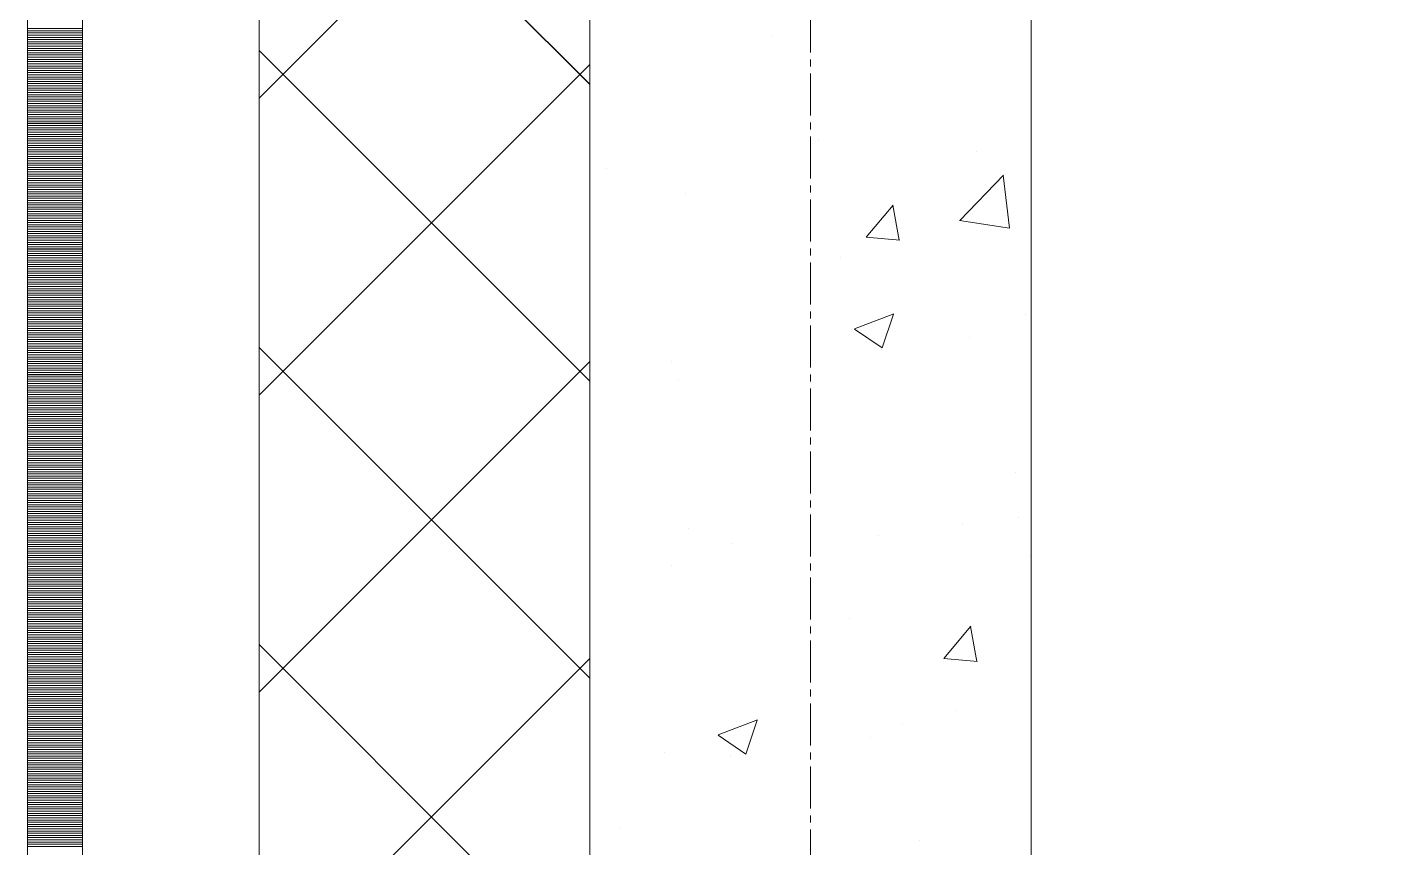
# Model space of a CAD drawing. Header units: millimetres. Extents: x 470010 to 1231400, y -134005 to 421770.
# Drawn here: x 806168 to 806790, y 138057 to 138429 of the extents above; entities that cross this region are included whole.
import ezdxf
from ezdxf.enums import TextEntityAlignment as Align

# ---------------------------------------------------------------- set-up
doc = ezdxf.new("R2010")
doc.units = ezdxf.units.MM
doc.linetypes.add('CENTER2', pattern=[28.575, 19.05, -3.175, 3.175, -3.175])
doc.linetypes.add('DASHED', pattern=[19.05, 12.7, -6.35])
doc.layers.get('Defpoints').update_dxf_attribs({"color": 140})
doc.layers.add('АР_Делит', color=120, linetype='Continuous', lineweight=0, plot=False)
for name, color, linetype, lineweight in [('АР_Стены ПЕНОблок', 52, 'Continuous', 20), ('АР_Тонкая', 254, 'Continuous', 5), ('АР_Утеплитель', 31, 'Continuous', 0), ('АР_Штриховка', 8, 'Continuous', 0)]:
    doc.layers.add(name, color=color, linetype=linetype, lineweight=lineweight)
doc.layers.add('РД_Оси_100', color=7, linetype='Continuous', lineweight=0, true_color=0x525252)
doc.styles.add('style1', font='ARIALN.TTF')

# ---------------------------------------------------------------- blocks, each defined once
blk = doc.blocks.new('СОШ_2200_АР_ОСИ_М100_28.05.24')
at = {"layer": 'АР_Делит', "color": 251, "linetype": 'DASHED', "true_color": 0x636466}
blk.add_lwpolyline([(114955, 135155), (114955, -355), (93595.036, -355), (93595.036, 13855), (94145, 13855), (94145, 68320), (66055, 68320), (66055, 13857.73), (83455, 13857.73), (83455, -355), (45245, -355), (45245, 13145), (44695, 13145), (44695, 26755), (45245, 26755), (45245, 68320), (20455, 68320), (20455, 26755), (27955, 26755), (27955, 13145), (-355, 13145), (-355, 100855)], dxfattribs=at)
at = {"layer": 'РД_Оси_100', "color": 251, "linetype": 'CENTER2', "true_color": 0x636466}
blk.add_line((0, -6155), (0, 139938.679), dxfattribs=at)
blk = doc.blocks.new('A$C9108343f')
at = {"layer": 'АР_Стены ПЕНОблок', "color": 18, "linetype": 'Continuous', "lineweight": 20, "true_color": 0x000000}
for p, q in [((140704.09, 313879.49), (140704.09, 237679.49)), ((140904.09, 237679.49), (140904.09, 313879.49))]:
    blk.add_line(p, q, dxfattribs=at)
at = {"layer": 'АР_Тонкая', "color": 18, "linetype": 'Continuous', "lineweight": 5, "true_color": 0x000000}
for p, q in [((140449.09, 313879.49), (140449.09, 237679.49)), ((140474.09, 313879.49), (140474.09, 237679.49)), ((140474.09, 237679.49), (140474.09, 313879.49)), ((140554.09, 237679.49), (140554.09, 313879.49))]:
    blk.add_line(p, q, dxfattribs=at)
at = {"layer": 'АР_Утеплитель', "color": 18, "linetype": 'Continuous', "lineweight": 0, "true_color": 0x000000}
for p, q in [((140554.09, 313879.49), (140554.09, 237679.49)), ((140704.09, 237679.49), (140704.09, 313879.49))]:
    blk.add_line(p, q, dxfattribs=at)
at = {"layer": 'АР_Штриховка', "color": 18, "linetype": 'Continuous', "lineweight": 0, "true_color": 0x000000}
for p, q in [((140704.09, 238769.93), (140554.09, 238919.93)), ((140554.09, 238763.65), (140704.09, 238913.65)), ((140449.09, 238795.24), (140474.09, 238795.24)), ((140449.09, 238794.24), (140474.09, 238794.24)), ((140449.09, 238793.24), (140474.09, 238793.24)), ((140449.09, 238792.24), (140474.09, 238792.24)), ((140786.22, 238792.24), (140786.22, 238792.24)), ((140449.09, 238791.24), (140474.09, 238791.24)), ((140449.09, 238790.24), (140474.09, 238790.24)), ((140449.09, 238789.24), (140474.09, 238789.24)), ((140449.09, 238788.24), (140474.09, 238788.24)), ((140449.09, 238787.24), (140474.09, 238787.24)), ((140449.09, 238786.24), (140474.09, 238786.24)), ((140449.09, 238785.24), (140474.09, 238785.24)), ((140449.09, 238784.24), (140474.09, 238784.24)), ((140449.09, 238783.24), (140474.09, 238783.24)), ((140449.09, 238782.24), (140474.09, 238782.24)), ((140449.09, 238781.24), (140474.09, 238781.24)), ((140449.09, 238780.24), (140474.09, 238780.24)), ((140704.09, 238635.23), (140554.09, 238785.23)), ((140449.09, 238779.24), (140474.09, 238779.24)), ((140449.09, 238778.24), (140474.09, 238778.24)), ((140449.09, 238777.24), (140474.09, 238777.24)), ((140449.09, 238776.24), (140474.09, 238776.24)), ((140449.09, 238775.24), (140474.09, 238775.24)), ((140449.09, 238774.24), (140474.09, 238774.24)), ((140554.09, 238628.94), (140704.09, 238778.94)), ((140449.09, 238773.24), (140474.09, 238773.24)), ((140449.09, 238772.24), (140474.09, 238772.24)), ((140449.09, 238771.24), (140474.09, 238771.24)), ((140449.09, 238770.24), (140474.09, 238770.24)), ((140449.09, 238769.24), (140474.09, 238769.24)), ((140449.09, 238768.24), (140474.09, 238768.24)), ((140449.09, 238767.24), (140474.09, 238767.24)), ((140449.09, 238766.24), (140474.09, 238766.24)), ((140449.09, 238765.24), (140474.09, 238765.24)), ((140449.09, 238764.24), (140474.09, 238764.24)), ((140449.09, 238763.24), (140474.09, 238763.24)), ((140449.09, 238762.24), (140474.09, 238762.24)), ((140449.09, 238761.24), (140474.09, 238761.24)), ((140449.09, 238760.24), (140474.09, 238760.24)), ((140449.09, 238759.24), (140474.09, 238759.24)), ((140449.09, 238758.24), (140474.09, 238758.24)), ((140449.09, 238757.24), (140474.09, 238757.24)), ((140449.09, 238756.24), (140474.09, 238756.24)), ((140449.09, 238755.24), (140474.09, 238755.24)), ((140449.09, 238754.24), (140474.09, 238754.24)), ((140449.09, 238753.24), (140474.09, 238753.24)), ((140449.09, 238752.24), (140474.09, 238752.24)), ((140449.09, 238751.24), (140474.09, 238751.24)), ((140449.09, 238750.24), (140474.09, 238750.24)), ((140449.09, 238749.24), (140474.09, 238749.24)), ((140449.09, 238748.24), (140474.09, 238748.24)), ((140449.09, 238747.24), (140474.09, 238747.24)), ((140449.09, 238746.24), (140474.09, 238746.24)), ((140449.09, 238745.24), (140474.09, 238745.24)), ((140449.09, 238744.24), (140474.09, 238744.24)), ((140449.09, 238743.24), (140474.09, 238743.24)), ((140807.95, 238744.52), (140807.95, 238744.52)), ((140449.09, 238742.24), (140474.09, 238742.24)), ((140449.09, 238741.24), (140474.09, 238741.24)), ((140449.09, 238740.24), (140474.09, 238740.24)), ((140449.09, 238739.24), (140474.09, 238739.24)), ((140449.09, 238738.24), (140474.09, 238738.24)), ((140449.09, 238737.24), (140474.09, 238737.24)), ((140449.09, 238736.24), (140474.09, 238736.24)), ((140879.3, 238739.63), (140879.3, 238739.63)), ((140449.09, 238735.24), (140474.09, 238735.24)), ((140449.09, 238734.24), (140474.09, 238734.24)), ((140449.09, 238733.24), (140474.09, 238733.24)), ((140449.09, 238732.24), (140474.09, 238732.24)), ((140449.09, 238731.24), (140474.09, 238731.24)), ((140449.09, 238730.24), (140474.09, 238730.24)), ((140711.75, 238731.86), (140711.75, 238731.86)), ((140449.09, 238729.24), (140474.09, 238729.24)), ((140449.09, 238728.24), (140474.09, 238728.24)), ((140449.09, 238727.24), (140474.09, 238727.24)), ((140449.09, 238726.24), (140474.09, 238726.24)), ((140449.09, 238725.24), (140474.09, 238725.24)), ((140449.09, 238724.24), (140474.09, 238724.24)), ((140871.77, 238708.13), (140891.55, 238728.75)), ((140894.31, 238704.62), (140891.51, 238728.74)), ((140449.09, 238723.24), (140474.09, 238723.24)), ((140449.09, 238722.24), (140474.09, 238722.24)), ((140449.09, 238721.24), (140474.09, 238721.24)), ((140449.09, 238720.24), (140474.09, 238720.24)), ((140449.09, 238719.24), (140474.09, 238719.24)), ((140449.09, 238718.24), (140474.09, 238718.24)), ((140747.38, 238720.59), (140747.38, 238720.59)), ((140449.09, 238717.24), (140474.09, 238717.24)), ((140449.09, 238716.24), (140474.09, 238716.24)), ((140449.09, 238715.24), (140474.09, 238715.24)), ((140449.09, 238714.24), (140474.09, 238714.24)), ((140449.09, 238713.24), (140474.09, 238713.24)), ((140449.09, 238712.24), (140474.09, 238712.24)), ((140449.09, 238711.24), (140474.09, 238711.24)), ((140829.38, 238700.57), (140841.62, 238715.17)), ((140844.31, 238699.19), (140841.37, 238715.11)), ((140449.09, 238710.24), (140474.09, 238710.24)), ((140449.09, 238709.24), (140474.09, 238709.24)), ((140449.09, 238708.24), (140474.09, 238708.24)), ((140449.09, 238707.24), (140474.09, 238707.24)), ((140449.09, 238706.24), (140474.09, 238706.24)), ((140449.09, 238705.24), (140474.09, 238705.24)), ((140871.73, 238708.2), (140894.32, 238704.7)), ((140449.09, 238704.24), (140474.09, 238704.24)), ((140449.09, 238703.24), (140474.09, 238703.24)), ((140449.09, 238702.24), (140474.09, 238702.24)), ((140449.09, 238701.24), (140474.09, 238701.24)), ((140449.09, 238700.24), (140474.09, 238700.24)), ((140449.09, 238699.24), (140474.09, 238699.24)), ((140829.38, 238700.56), (140844.56, 238699.23)), ((140449.09, 238698.24), (140474.09, 238698.24)), ((140449.09, 238697.24), (140474.09, 238697.24)), ((140449.09, 238696.24), (140474.09, 238696.24)), ((140449.09, 238695.24), (140474.09, 238695.24)), ((140449.09, 238694.24), (140474.09, 238694.24)), ((140449.09, 238693.24), (140474.09, 238693.24)), ((140449.09, 238692.24), (140474.09, 238692.24)), ((140449.09, 238691.24), (140474.09, 238691.24)), ((140449.09, 238690.24), (140474.09, 238690.24)), ((140449.09, 238689.24), (140474.09, 238689.24)), ((140449.09, 238688.24), (140474.09, 238688.24)), ((140449.09, 238687.24), (140474.09, 238687.24)), ((140817.72, 238691.52), (140817.72, 238691.52)), ((140449.09, 238686.24), (140474.09, 238686.24)), ((140449.09, 238685.24), (140474.09, 238685.24)), ((140449.09, 238684.24), (140474.09, 238684.24)), ((140449.09, 238683.24), (140474.09, 238683.24)), ((140449.09, 238682.24), (140474.09, 238682.24)), ((140449.09, 238681.24), (140474.09, 238681.24)), ((140449.09, 238680.24), (140474.09, 238680.24)), ((140449.09, 238679.24), (140474.09, 238679.24)), ((140449.09, 238678.24), (140474.09, 238678.24)), ((140449.09, 238677.24), (140474.09, 238677.24)), ((140449.09, 238676.24), (140474.09, 238676.24)), ((140449.09, 238675.24), (140474.09, 238675.24)), ((140449.09, 238674.24), (140474.09, 238674.24)), ((140449.09, 238673.24), (140474.09, 238673.24)), ((140449.09, 238672.24), (140474.09, 238672.24)), ((140449.09, 238671.24), (140474.09, 238671.24)), ((140449.09, 238670.24), (140474.09, 238670.24)), ((140449.09, 238669.24), (140474.09, 238669.24)), ((140449.09, 238668.24), (140474.09, 238668.24)), ((140449.09, 238667.24), (140474.09, 238667.24)), ((140449.09, 238666.24), (140474.09, 238666.24)), ((140449.09, 238665.24), (140474.09, 238665.24)), ((140449.09, 238664.24), (140474.09, 238664.24)), ((140449.09, 238663.24), (140474.09, 238663.24)), ((140449.09, 238662.24), (140474.09, 238662.24)), ((140824.09, 238659.06), (140841.88, 238665.89)), ((140836.65, 238650.36), (140841.8, 238665.71)), ((140901.54, 238665.46), (140901.54, 238665.46)), ((140449.09, 238661.24), (140474.09, 238661.24)), ((140449.09, 238660.24), (140474.09, 238660.24)), ((140449.09, 238659.24), (140474.09, 238659.24)), ((140449.09, 238658.24), (140474.09, 238658.24)), ((140449.09, 238657.24), (140474.09, 238657.24)), ((140449.09, 238656.24), (140474.09, 238656.24)), ((140449.09, 238655.24), (140474.09, 238655.24)), ((140824.01, 238658.88), (140836.65, 238650.36)), ((140449.09, 238654.24), (140474.09, 238654.24)), ((140449.09, 238653.24), (140474.09, 238653.24)), ((140449.09, 238652.24), (140474.09, 238652.24)), ((140449.09, 238651.24), (140474.09, 238651.24)), ((140449.09, 238650.24), (140474.09, 238650.24)), ((140449.09, 238649.24), (140474.09, 238649.24)), ((140704.09, 238500.53), (140554.09, 238650.53)), ((140836.24, 238649.63), (140836.24, 238649.63)), ((140876.21, 238655.08), (140876.21, 238655.08)), ((140449.09, 238648.24), (140474.09, 238648.24)), ((140449.09, 238647.24), (140474.09, 238647.24)), ((140449.09, 238646.24), (140474.09, 238646.24)), ((140449.09, 238645.24), (140474.09, 238645.24)), ((140449.09, 238644.24), (140474.09, 238644.24)), ((140449.09, 238643.24), (140474.09, 238643.24)), ((140554.09, 238494.24), (140704.09, 238644.24)), ((140741.13, 238644.34), (140741.13, 238644.34)), ((140449.09, 238642.24), (140474.09, 238642.24)), ((140449.09, 238641.24), (140474.09, 238641.24)), ((140449.09, 238640.24), (140474.09, 238640.24)), ((140449.09, 238639.24), (140474.09, 238639.24)), ((140449.09, 238638.24), (140474.09, 238638.24)), ((140449.09, 238637.24), (140474.09, 238637.24)), ((140449.09, 238636.24), (140474.09, 238636.24)), ((140449.09, 238635.24), (140474.09, 238635.24)), ((140449.09, 238634.24), (140474.09, 238634.24)), ((140449.09, 238633.24), (140474.09, 238633.24)), ((140449.09, 238632.24), (140474.09, 238632.24)), ((140449.09, 238631.24), (140474.09, 238631.24)), ((140744.29, 238636.03), (140744.29, 238636.03)), ((140449.09, 238630.24), (140474.09, 238630.24)), ((140449.09, 238629.24), (140474.09, 238629.24)), ((140449.09, 238628.24), (140474.09, 238628.24)), ((140449.09, 238627.24), (140474.09, 238627.24)), ((140449.09, 238626.24), (140474.09, 238626.24)), ((140449.09, 238625.24), (140474.09, 238625.24)), ((140449.09, 238624.24), (140474.09, 238624.24)), ((140449.09, 238623.24), (140474.09, 238623.24)), ((140449.09, 238622.24), (140474.09, 238622.24)), ((140449.09, 238621.24), (140474.09, 238621.24)), ((140449.09, 238620.24), (140474.09, 238620.24)), ((140449.09, 238619.24), (140474.09, 238619.24)), ((140449.09, 238618.24), (140474.09, 238618.24)), ((140449.09, 238617.24), (140474.09, 238617.24)), ((140449.09, 238616.24), (140474.09, 238616.24)), ((140449.09, 238615.24), (140474.09, 238615.24)), ((140449.09, 238614.24), (140474.09, 238614.24)), ((140449.09, 238613.24), (140474.09, 238613.24)), ((140449.09, 238612.24), (140474.09, 238612.24)), ((140449.09, 238611.24), (140474.09, 238611.24)), ((140449.09, 238610.24), (140474.09, 238610.24)), ((140449.09, 238609.24), (140474.09, 238609.24)), ((140449.09, 238608.24), (140474.09, 238608.24)), ((140449.09, 238607.24), (140474.09, 238607.24)), ((140449.09, 238606.24), (140474.09, 238606.24)), ((140449.09, 238605.24), (140474.09, 238605.24)), ((140449.09, 238604.24), (140474.09, 238604.24)), ((140449.09, 238603.24), (140474.09, 238603.24)), ((140449.09, 238602.24), (140474.09, 238602.24)), ((140449.09, 238601.24), (140474.09, 238601.24)), ((140449.09, 238600.24), (140474.09, 238600.24)), ((140449.09, 238599.24), (140474.09, 238599.24)), ((140449.09, 238598.24), (140474.09, 238598.24)), ((140449.09, 238597.24), (140474.09, 238597.24)), ((140449.09, 238596.24), (140474.09, 238596.24)), ((140449.09, 238595.24), (140474.09, 238595.24)), ((140449.09, 238594.24), (140474.09, 238594.24)), ((140449.09, 238593.24), (140474.09, 238593.24)), ((140897.1, 238593.86), (140897.1, 238593.86)), ((140449.09, 238592.24), (140474.09, 238592.24)), ((140449.09, 238591.24), (140474.09, 238591.24)), ((140449.09, 238590.24), (140474.09, 238590.24)), ((140449.09, 238589.24), (140474.09, 238589.24)), ((140449.09, 238588.24), (140474.09, 238588.24)), ((140449.09, 238587.24), (140474.09, 238587.24)), ((140449.09, 238586.24), (140474.09, 238586.24)), ((140449.09, 238585.24), (140474.09, 238585.24)), ((140449.09, 238584.24), (140474.09, 238584.24)), ((140449.09, 238583.24), (140474.09, 238583.24)), ((140449.09, 238582.24), (140474.09, 238582.24)), ((140449.09, 238581.24), (140474.09, 238581.24)), ((140449.09, 238580.24), (140474.09, 238580.24)), ((140449.09, 238579.24), (140474.09, 238579.24)), ((140449.09, 238578.24), (140474.09, 238578.24)), ((140449.09, 238577.24), (140474.09, 238577.24)), ((140449.09, 238576.24), (140474.09, 238576.24)), ((140449.09, 238575.24), (140474.09, 238575.24)), ((140449.09, 238574.24), (140474.09, 238574.24)), ((140449.09, 238573.24), (140474.09, 238573.24)), ((140449.09, 238572.24), (140474.09, 238572.24)), ((140449.09, 238571.24), (140474.09, 238571.24)), ((140449.09, 238570.24), (140474.09, 238570.24)), ((140449.09, 238569.24), (140474.09, 238569.24)), ((140449.09, 238568.24), (140474.09, 238568.24)), ((140748.97, 238568.43), (140748.97, 238568.43)), ((140873.12, 238570.52), (140873.12, 238570.52)), ((140898.31, 238573.65), (140898.31, 238573.65)), ((140449.09, 238567.24), (140474.09, 238567.24)), ((140449.09, 238566.24), (140474.09, 238566.24)), ((140449.09, 238565.24), (140474.09, 238565.24)), ((140449.09, 238564.24), (140474.09, 238564.24)), ((140449.09, 238563.24), (140474.09, 238563.24)), ((140449.09, 238562.24), (140474.09, 238562.24)), ((140834.72, 238565.28), (140834.72, 238565.28)), ((140449.09, 238561.24), (140474.09, 238561.24)), ((140449.09, 238560.24), (140474.09, 238560.24)), ((140449.09, 238559.24), (140474.09, 238559.24)), ((140449.09, 238558.24), (140474.09, 238558.24)), ((140449.09, 238557.24), (140474.09, 238557.24)), ((140449.09, 238556.24), (140474.09, 238556.24)), ((140768.26, 238561.72), (140768.26, 238561.72)), ((140903.85, 238555.99), (140903.85, 238555.99)), ((140449.09, 238555.24), (140474.09, 238555.24)), ((140449.09, 238554.24), (140474.09, 238554.24)), ((140449.09, 238553.24), (140474.09, 238553.24)), ((140449.09, 238552.24), (140474.09, 238552.24)), ((140449.09, 238551.24), (140474.09, 238551.24)), ((140449.09, 238550.24), (140474.09, 238550.24)), ((140741.2, 238551.48), (140741.2, 238551.48)), ((140449.09, 238549.24), (140474.09, 238549.24)), ((140449.09, 238548.24), (140474.09, 238548.24)), ((140449.09, 238547.24), (140474.09, 238547.24)), ((140449.09, 238546.24), (140474.09, 238546.24)), ((140449.09, 238545.24), (140474.09, 238545.24)), ((140449.09, 238544.24), (140474.09, 238544.24)), ((140449.09, 238543.24), (140474.09, 238543.24)), ((140449.09, 238542.24), (140474.09, 238542.24)), ((140449.09, 238541.24), (140474.09, 238541.24)), ((140449.09, 238540.24), (140474.09, 238540.24)), ((140449.09, 238539.24), (140474.09, 238539.24)), ((140449.09, 238538.24), (140474.09, 238538.24)), ((140449.09, 238537.24), (140474.09, 238537.24)), ((140449.09, 238536.24), (140474.09, 238536.24)), ((140449.09, 238535.24), (140474.09, 238535.24)), ((140449.09, 238534.24), (140474.09, 238534.24)), ((140449.09, 238533.24), (140474.09, 238533.24)), ((140449.09, 238532.24), (140474.09, 238532.24)), ((140449.09, 238531.24), (140474.09, 238531.24)), ((140449.09, 238530.24), (140474.09, 238530.24)), ((140449.09, 238529.24), (140474.09, 238529.24)), ((140449.09, 238528.24), (140474.09, 238528.24)), ((140449.09, 238527.24), (140474.09, 238527.24)), ((140449.09, 238526.24), (140474.09, 238526.24)), ((140449.09, 238525.24), (140474.09, 238525.24)), ((140821.82, 238527.6), (140821.82, 238527.6)), ((140449.09, 238524.24), (140474.09, 238524.24)), ((140449.09, 238523.24), (140474.09, 238523.24)), ((140449.09, 238522.24), (140474.09, 238522.24)), ((140449.09, 238521.24), (140474.09, 238521.24)), ((140449.09, 238520.24), (140474.09, 238520.24)), ((140449.09, 238519.24), (140474.09, 238519.24)), ((140864.62, 238509.52), (140876.87, 238524.11)), ((140879.55, 238508.13), (140876.62, 238524.05)), ((140449.09, 238518.24), (140474.09, 238518.24)), ((140449.09, 238517.24), (140474.09, 238517.24)), ((140449.09, 238516.24), (140474.09, 238516.24)), ((140449.09, 238515.24), (140474.09, 238515.24)), ((140449.09, 238514.24), (140474.09, 238514.24)), ((140449.09, 238513.24), (140474.09, 238513.24)), ((140449.09, 238512.24), (140474.09, 238512.24)), ((140704.09, 238365.82), (140554.09, 238515.82)), ((140449.09, 238511.24), (140474.09, 238511.24)), ((140449.09, 238510.24), (140474.09, 238510.24)), ((140449.09, 238509.24), (140474.09, 238509.24)), ((140449.09, 238508.24), (140474.09, 238508.24)), ((140449.09, 238507.24), (140474.09, 238507.24)), ((140449.09, 238506.24), (140474.09, 238506.24)), ((140554.09, 238359.54), (140704.09, 238509.54)), ((140864.62, 238509.51), (140879.8, 238508.18)), ((140449.09, 238505.24), (140474.09, 238505.24)), ((140449.09, 238504.24), (140474.09, 238504.24)), ((140449.09, 238503.24), (140474.09, 238503.24)), ((140449.09, 238502.24), (140474.09, 238502.24)), ((140449.09, 238501.24), (140474.09, 238501.24)), ((140449.09, 238500.24), (140474.09, 238500.24)), ((140449.09, 238499.24), (140474.09, 238499.24)), ((140449.09, 238498.24), (140474.09, 238498.24)), ((140449.09, 238497.24), (140474.09, 238497.24)), ((140449.09, 238496.24), (140474.09, 238496.24)), ((140449.09, 238495.24), (140474.09, 238495.24)), ((140449.09, 238494.24), (140474.09, 238494.24)), ((140449.09, 238493.24), (140474.09, 238493.24)), ((140449.09, 238492.24), (140474.09, 238492.24)), ((140449.09, 238491.24), (140474.09, 238491.24)), ((140449.09, 238490.24), (140474.09, 238490.24)), ((140449.09, 238489.24), (140474.09, 238489.24)), ((140449.09, 238488.24), (140474.09, 238488.24)), ((140449.09, 238487.24), (140474.09, 238487.24)), ((140449.09, 238486.24), (140474.09, 238486.24)), ((140449.09, 238485.24), (140474.09, 238485.24)), ((140449.09, 238484.24), (140474.09, 238484.24)), ((140449.09, 238483.24), (140474.09, 238483.24)), ((140449.09, 238482.24), (140474.09, 238482.24)), ((140449.09, 238481.24), (140474.09, 238481.24)), ((140762.29, 238474.87), (140780.08, 238481.7)), ((140774.85, 238466.17), (140780, 238481.52)), ((140870.04, 238485.97), (140870.04, 238485.97)), ((140449.09, 238480.24), (140474.09, 238480.24)), ((140449.09, 238479.24), (140474.09, 238479.24)), ((140449.09, 238478.24), (140474.09, 238478.24)), ((140449.09, 238477.24), (140474.09, 238477.24)), ((140449.09, 238476.24), (140474.09, 238476.24)), ((140449.09, 238475.24), (140474.09, 238475.24)), ((140845.98, 238479.55), (140845.98, 238479.55)), ((140449.09, 238474.24), (140474.09, 238474.24)), ((140449.09, 238473.24), (140474.09, 238473.24)), ((140449.09, 238472.24), (140474.09, 238472.24)), ((140449.09, 238471.24), (140474.09, 238471.24)), ((140449.09, 238470.24), (140474.09, 238470.24)), ((140449.09, 238469.24), (140474.09, 238469.24)), ((140762.21, 238474.7), (140774.85, 238466.17)), ((140831.49, 238473.47), (140831.49, 238473.47)), ((140449.09, 238468.24), (140474.09, 238468.24)), ((140449.09, 238467.24), (140474.09, 238467.24)), ((140449.09, 238466.24), (140474.09, 238466.24)), ((140449.09, 238465.24), (140474.09, 238465.24)), ((140449.09, 238464.24), (140474.09, 238464.24)), ((140449.09, 238463.24), (140474.09, 238463.24)), ((140738.11, 238466.92), (140738.11, 238466.92)), ((140767.9, 238465.1), (140767.9, 238465.1)), ((140449.09, 238462.24), (140474.09, 238462.24)), ((140449.09, 238461.24), (140474.09, 238461.24)), ((140449.09, 238460.24), (140474.09, 238460.24)), ((140449.09, 238459.24), (140474.09, 238459.24)), ((140449.09, 238458.24), (140474.09, 238458.24)), ((140449.09, 238457.24), (140474.09, 238457.24)), ((140449.09, 238456.24), (140474.09, 238456.24)), ((140449.09, 238455.24), (140474.09, 238455.24)), ((140449.09, 238454.24), (140474.09, 238454.24)), ((140449.09, 238453.24), (140474.09, 238453.24)), ((140449.09, 238452.24), (140474.09, 238452.24)), ((140449.09, 238451.24), (140474.09, 238451.24)), ((140449.09, 238450.24), (140474.09, 238450.24)), ((140449.09, 238449.24), (140474.09, 238449.24)), ((140449.09, 238448.24), (140474.09, 238448.24)), ((140449.09, 238447.24), (140474.09, 238447.24)), ((140449.09, 238446.24), (140474.09, 238446.24)), ((140449.09, 238445.24), (140474.09, 238445.24)), ((140449.09, 238444.24), (140474.09, 238444.24)), ((140449.09, 238443.24), (140474.09, 238443.24)), ((140449.09, 238442.24), (140474.09, 238442.24)), ((140449.09, 238441.24), (140474.09, 238441.24)), ((140449.09, 238440.24), (140474.09, 238440.24)), ((140449.09, 238439.24), (140474.09, 238439.24)), ((140449.09, 238438.24), (140474.09, 238438.24)), ((140449.09, 238437.24), (140474.09, 238437.24)), ((140449.09, 238436.24), (140474.09, 238436.24)), ((140449.09, 238435.24), (140474.09, 238435.24)), ((140449.09, 238434.24), (140474.09, 238434.24)), ((140449.09, 238433.24), (140474.09, 238433.24)), ((140449.09, 238432.24), (140474.09, 238432.24)), ((140717.73, 238432.61), (140717.73, 238432.61)), ((140449.09, 238431.24), (140474.09, 238431.24)), ((140449.09, 238430.24), (140474.09, 238430.24)), ((140449.09, 238429.24), (140474.09, 238429.24)), ((140449.09, 238428.24), (140474.09, 238428.24)), ((140449.09, 238427.24), (140474.09, 238427.24)), ((140449.09, 238426.24), (140474.09, 238426.24)), ((140449.09, 238425.24), (140474.09, 238425.24)), ((140853.32, 238426.88), (140853.32, 238426.88)), ((140449.09, 238424.24), (140474.09, 238424.24))]:
    blk.add_line(p, q, dxfattribs=at)
at = {"layer": 'РД_Оси_100'}
blk.add_blockref('СОШ_2200_АР_ОСИ_М100_28.05.24', (140804.09, 223079.49), dxfattribs=at)
at = {"layer": 'Defpoints', "color": 18, "true_color": 0x000000, "style": 'style1'}
for p in [(143949.34, 316089.12), (143974.98, 281639.5), (143890.4, 273244.71), (143839.99, 264276.81), (143967.75, 254892.38), (12251.96, 104178.14), (12382.58, 96023.14)]:
    blk.add_attdef('АР-ПОМЕЩЕНИЕ:НАИМЕНОВАНИЕ', text='', height=100, dxfattribs=at).set_placement(p, align=Align.MIDDLE)
at = {"layer": 'Defpoints', "color": 18, "true_color": 0x000000, "style": 'style1', "flags": 8}
for p in [(143951.3, 279099.09), (143848.34, 269251.11), (143875.33, 260094.25), (144049.74, 250824.7), (163419.28, 238153.36), (155897.46, 237965.97), (183037.2, 237965.97), (143342.94, 237876.19)]:
    blk.add_attdef('АР-ПОМЕЩЕНИЕ:НАИМЕНОВАНИЕ', text='', height=100, dxfattribs=at).set_placement(p, align=Align.MIDDLE)

msp = doc.modelspace()

# ---------------------------------------------------------------- linework, layer by layer
at = {"layer": 'АР_Стены ПЕНОблок', "color": 18, "linetype": 'Continuous', "lineweight": 20, "true_color": 0x000000}
for p, q in [((806422.706, 213513.251), (806422.706, 137313.251)), ((806622.706, 137313.251), (806622.706, 213513.251))]:
    msp.add_line(p, q, dxfattribs=at)
at = {"layer": 'АР_Тонкая', "color": 18, "linetype": 'Continuous', "lineweight": 5, "true_color": 0x000000}
for p, q in [((806167.706, 213513.251), (806167.706, 137313.251)), ((806192.706, 213513.251), (806192.706, 137313.251)), ((806192.706, 137313.251), (806192.706, 213513.251)), ((806272.706, 137313.251), (806272.706, 213513.251))]:
    msp.add_line(p, q, dxfattribs=at)
at = {"layer": 'АР_Утеплитель', "color": 18, "linetype": 'Continuous', "lineweight": 0, "true_color": 0x000000}
for p, q in [((806272.706, 213513.251), (806272.706, 137313.251)), ((806422.706, 137313.251), (806422.706, 213513.251))]:
    msp.add_line(p, q, dxfattribs=at)
at = {"layer": 'АР_Штриховка', "color": 18, "linetype": 'Continuous', "lineweight": 0, "true_color": 0x000000}
for p, q in [((806422.706, 138403.693), (806272.706, 138553.693)), ((806272.706, 138397.406), (806422.706, 138547.406)), ((806167.706, 138429), (806192.706, 138429)), ((806167.706, 138428), (806192.706, 138428)), ((806167.706, 138427), (806192.706, 138427)), ((806167.706, 138426), (806192.706, 138426)), ((806167.706, 138425), (806192.706, 138425)), ((806167.706, 138424), (806192.706, 138424)), ((806167.706, 138423), (806192.706, 138423)), ((806167.706, 138422), (806192.706, 138422)), ((806167.706, 138421), (806192.706, 138421)), ((806167.706, 138420), (806192.706, 138420)), ((806167.706, 138419), (806192.706, 138419)), ((806167.706, 138418), (806192.706, 138418)), ((806167.706, 138417), (806192.706, 138417)), ((806167.706, 138416), (806192.706, 138416)), ((806167.706, 138415), (806192.706, 138415)), ((806167.706, 138414), (806192.706, 138414)), ((806422.706, 138268.989), (806272.706, 138418.989)), ((806167.706, 138413), (806192.706, 138413)), ((806167.706, 138412), (806192.706, 138412)), ((806167.706, 138411), (806192.706, 138411)), ((806167.706, 138410), (806192.706, 138410)), ((806167.706, 138409), (806192.706, 138409)), ((806167.706, 138408), (806192.706, 138408)), ((806167.706, 138407), (806192.706, 138407)), ((806272.706, 138262.702), (806422.706, 138412.702)), ((806167.706, 138406), (806192.706, 138406)), ((806167.706, 138405), (806192.706, 138405)), ((806167.706, 138404), (806192.706, 138404)), ((806167.706, 138403), (806192.706, 138403)), ((806167.706, 138402), (806192.706, 138402)), ((806167.706, 138401), (806192.706, 138401)), ((806167.706, 138400), (806192.706, 138400)), ((806167.706, 138399), (806192.706, 138399)), ((806167.706, 138398), (806192.706, 138398)), ((806167.706, 138397), (806192.706, 138397)), ((806167.706, 138396), (806192.706, 138396)), ((806167.706, 138395), (806192.706, 138395)), ((806167.706, 138394), (806192.706, 138394)), ((806167.706, 138393), (806192.706, 138393)), ((806167.706, 138392), (806192.706, 138392)), ((806167.706, 138391), (806192.706, 138391)), ((806167.706, 138390), (806192.706, 138390)), ((806167.706, 138389), (806192.706, 138389)), ((806167.706, 138388), (806192.706, 138388)), ((806167.706, 138387), (806192.706, 138387)), ((806167.706, 138386), (806192.706, 138386)), ((806167.706, 138385), (806192.706, 138385)), ((806167.706, 138384), (806192.706, 138384)), ((806167.706, 138383), (806192.706, 138383)), ((806167.706, 138382), (806192.706, 138382)), ((806167.706, 138381), (806192.706, 138381)), ((806167.706, 138380), (806192.706, 138380)), ((806167.706, 138379), (806192.706, 138379)), ((806167.706, 138378), (806192.706, 138378)), ((806167.706, 138377), (806192.706, 138377)), ((806167.706, 138376), (806192.706, 138376)), ((806167.706, 138375), (806192.706, 138375)), ((806167.706, 138374), (806192.706, 138374)), ((806167.706, 138373), (806192.706, 138373)), ((806167.706, 138372), (806192.706, 138372)), ((806167.706, 138371), (806192.706, 138371)), ((806167.706, 138370), (806192.706, 138370)), ((806167.706, 138369), (806192.706, 138369)), ((806167.706, 138368), (806192.706, 138368)), ((806167.706, 138367), (806192.706, 138367)), ((806167.706, 138366), (806192.706, 138366)), ((806167.706, 138365), (806192.706, 138365)), ((806167.706, 138364), (806192.706, 138364)), ((806167.706, 138363), (806192.706, 138363)), ((806167.706, 138362), (806192.706, 138362)), ((806167.706, 138361), (806192.706, 138361)), ((806167.706, 138360), (806192.706, 138360)), ((806167.706, 138359), (806192.706, 138359)), ((806167.706, 138358), (806192.706, 138358)), ((806590.381, 138341.887), (806610.164, 138362.506)), ((806612.925, 138338.378), (806610.118, 138362.501)), ((806167.706, 138357), (806192.706, 138357)), ((806167.706, 138356), (806192.706, 138356)), ((806167.706, 138355), (806192.706, 138355)), ((806167.706, 138354), (806192.706, 138354)), ((806167.706, 138353), (806192.706, 138353)), ((806167.706, 138352), (806192.706, 138352)), ((806167.706, 138351), (806192.706, 138351)), ((806167.706, 138350), (806192.706, 138350)), ((806167.706, 138349), (806192.706, 138349)), ((806167.706, 138348), (806192.706, 138348)), ((806167.706, 138347), (806192.706, 138347)), ((806167.706, 138346), (806192.706, 138346)), ((806167.706, 138345), (806192.706, 138345)), ((806547.992, 138334.331), (806560.237, 138348.924)), ((806562.922, 138332.946), (806559.985, 138348.868)), ((806167.706, 138344), (806192.706, 138344)), ((806167.706, 138343), (806192.706, 138343)), ((806167.706, 138342), (806192.706, 138342)), ((806167.706, 138341), (806192.706, 138341)), ((806167.706, 138340), (806192.706, 138340)), ((806167.706, 138339), (806192.706, 138339)), ((806590.347, 138341.959), (806612.937, 138338.456)), ((806167.706, 138338), (806192.706, 138338)), ((806167.706, 138337), (806192.706, 138337)), ((806167.706, 138336), (806192.706, 138336)), ((806167.706, 138335), (806192.706, 138335)), ((806167.706, 138334), (806192.706, 138334)), ((806167.706, 138333), (806192.706, 138333)), ((806547.991, 138334.321), (806563.173, 138332.993)), ((806167.706, 138332), (806192.706, 138332)), ((806167.706, 138331), (806192.706, 138331)), ((806167.706, 138330), (806192.706, 138330)), ((806167.706, 138329), (806192.706, 138329)), ((806167.706, 138328), (806192.706, 138328)), ((806167.706, 138327), (806192.706, 138327)), ((806167.706, 138326), (806192.706, 138326)), ((806167.706, 138325), (806192.706, 138325)), ((806167.706, 138324), (806192.706, 138324)), ((806167.706, 138323), (806192.706, 138323)), ((806167.706, 138322), (806192.706, 138322)), ((806167.706, 138321), (806192.706, 138321)), ((806167.706, 138320), (806192.706, 138320)), ((806167.706, 138319), (806192.706, 138319)), ((806167.706, 138318), (806192.706, 138318)), ((806167.706, 138317), (806192.706, 138317)), ((806167.706, 138316), (806192.706, 138316)), ((806167.706, 138315), (806192.706, 138315)), ((806167.706, 138314), (806192.706, 138314)), ((806167.706, 138313), (806192.706, 138313)), ((806167.706, 138312), (806192.706, 138312)), ((806167.706, 138311), (806192.706, 138311)), ((806167.706, 138310), (806192.706, 138310)), ((806167.706, 138309), (806192.706, 138309)), ((806167.706, 138308), (806192.706, 138308)), ((806167.706, 138307), (806192.706, 138307)), ((806167.706, 138306), (806192.706, 138306)), ((806167.706, 138305), (806192.706, 138305)), ((806167.706, 138304), (806192.706, 138304)), ((806167.706, 138303), (806192.706, 138303)), ((806167.706, 138302), (806192.706, 138302)), ((806167.706, 138301), (806192.706, 138301)), ((806167.706, 138300), (806192.706, 138300)), ((806167.706, 138299), (806192.706, 138299)), ((806167.706, 138298), (806192.706, 138298)), ((806167.706, 138297), (806192.706, 138297)), ((806167.706, 138296), (806192.706, 138296)), ((806167.706, 138295), (806192.706, 138295)), ((806542.706, 138292.819), (806560.491, 138299.646)), ((806555.266, 138284.118), (806560.416, 138299.467)), ((806167.706, 138294), (806192.706, 138294)), ((806167.706, 138293), (806192.706, 138293)), ((806167.706, 138292), (806192.706, 138292)), ((806167.706, 138291), (806192.706, 138291)), ((806167.706, 138290), (806192.706, 138290)), ((806167.706, 138289), (806192.706, 138289)), ((806542.626, 138292.641), (806555.26, 138284.119)), ((806167.706, 138288), (806192.706, 138288)), ((806167.706, 138287), (806192.706, 138287)), ((806167.706, 138286), (806192.706, 138286)), ((806167.706, 138285), (806192.706, 138285)), ((806167.706, 138284), (806192.706, 138284)), ((806167.706, 138283), (806192.706, 138283)), ((806422.706, 138134.285), (806272.706, 138284.285)), ((806167.706, 138282), (806192.706, 138282)), ((806167.706, 138281), (806192.706, 138281)), ((806167.706, 138280), (806192.706, 138280)), ((806167.706, 138279), (806192.706, 138279)), ((806167.706, 138278), (806192.706, 138278)), ((806167.706, 138277), (806192.706, 138277)), ((806272.706, 138127.998), (806422.706, 138277.998)), ((806167.706, 138276), (806192.706, 138276)), ((806167.706, 138275), (806192.706, 138275)), ((806167.706, 138274), (806192.706, 138274)), ((806167.706, 138273), (806192.706, 138273)), ((806167.706, 138272), (806192.706, 138272)), ((806167.706, 138271), (806192.706, 138271)), ((806167.706, 138270), (806192.706, 138270)), ((806167.706, 138269), (806192.706, 138269)), ((806167.706, 138268), (806192.706, 138268)), ((806167.706, 138267), (806192.706, 138267)), ((806167.706, 138266), (806192.706, 138266)), ((806167.706, 138265), (806192.706, 138265)), ((806167.706, 138264), (806192.706, 138264)), ((806167.706, 138263), (806192.706, 138263)), ((806167.706, 138262), (806192.706, 138262)), ((806167.706, 138261), (806192.706, 138261)), ((806167.706, 138260), (806192.706, 138260)), ((806167.706, 138259), (806192.706, 138259)), ((806167.706, 138258), (806192.706, 138258)), ((806167.706, 138257), (806192.706, 138257)), ((806167.706, 138256), (806192.706, 138256)), ((806167.706, 138255), (806192.706, 138255)), ((806167.706, 138254), (806192.706, 138254)), ((806167.706, 138253), (806192.706, 138253)), ((806167.706, 138252), (806192.706, 138252)), ((806167.706, 138251), (806192.706, 138251)), ((806167.706, 138250), (806192.706, 138250)), ((806167.706, 138249), (806192.706, 138249)), ((806167.706, 138248), (806192.706, 138248)), ((806167.706, 138247), (806192.706, 138247)), ((806167.706, 138246), (806192.706, 138246)), ((806167.706, 138245), (806192.706, 138245)), ((806167.706, 138244), (806192.706, 138244)), ((806167.706, 138243), (806192.706, 138243)), ((806167.706, 138242), (806192.706, 138242)), ((806167.706, 138241), (806192.706, 138241)), ((806167.706, 138240), (806192.706, 138240)), ((806167.706, 138239), (806192.706, 138239)), ((806167.706, 138238), (806192.706, 138238)), ((806167.706, 138237), (806192.706, 138237)), ((806167.706, 138236), (806192.706, 138236)), ((806167.706, 138235), (806192.706, 138235)), ((806167.706, 138234), (806192.706, 138234)), ((806167.706, 138233), (806192.706, 138233)), ((806167.706, 138232), (806192.706, 138232)), ((806167.706, 138231), (806192.706, 138231)), ((806167.706, 138230), (806192.706, 138230)), ((806167.706, 138229), (806192.706, 138229)), ((806167.706, 138228), (806192.706, 138228)), ((806167.706, 138227), (806192.706, 138227)), ((806167.706, 138226), (806192.706, 138226)), ((806167.706, 138225), (806192.706, 138225)), ((806167.706, 138224), (806192.706, 138224)), ((806167.706, 138223), (806192.706, 138223)), ((806167.706, 138222), (806192.706, 138222)), ((806167.706, 138221), (806192.706, 138221)), ((806167.706, 138220), (806192.706, 138220)), ((806167.706, 138219), (806192.706, 138219)), ((806167.706, 138218), (806192.706, 138218)), ((806167.706, 138217), (806192.706, 138217)), ((806167.706, 138216), (806192.706, 138216)), ((806167.706, 138215), (806192.706, 138215)), ((806167.706, 138214), (806192.706, 138214)), ((806167.706, 138213), (806192.706, 138213)), ((806167.706, 138212), (806192.706, 138212)), ((806167.706, 138211), (806192.706, 138211)), ((806167.706, 138210), (806192.706, 138210)), ((806167.706, 138209), (806192.706, 138209)), ((806167.706, 138208), (806192.706, 138208)), ((806167.706, 138207), (806192.706, 138207)), ((806167.706, 138206), (806192.706, 138206)), ((806167.706, 138205), (806192.706, 138205)), ((806167.706, 138204), (806192.706, 138204)), ((806167.706, 138203), (806192.706, 138203)), ((806167.706, 138202), (806192.706, 138202)), ((806167.706, 138201), (806192.706, 138201)), ((806167.706, 138200), (806192.706, 138200)), ((806167.706, 138199), (806192.706, 138199)), ((806167.706, 138198), (806192.706, 138198)), ((806167.706, 138197), (806192.706, 138197)), ((806167.706, 138196), (806192.706, 138196)), ((806167.706, 138195), (806192.706, 138195)), ((806167.706, 138194), (806192.706, 138194)), ((806167.706, 138193), (806192.706, 138193)), ((806167.706, 138192), (806192.706, 138192)), ((806167.706, 138191), (806192.706, 138191)), ((806167.706, 138190), (806192.706, 138190)), ((806167.706, 138189), (806192.706, 138189)), ((806167.706, 138188), (806192.706, 138188)), ((806167.706, 138187), (806192.706, 138187)), ((806167.706, 138186), (806192.706, 138186)), ((806167.706, 138185), (806192.706, 138185)), ((806167.706, 138184), (806192.706, 138184)), ((806167.706, 138183), (806192.706, 138183)), ((806167.706, 138182), (806192.706, 138182)), ((806167.706, 138181), (806192.706, 138181)), ((806167.706, 138180), (806192.706, 138180)), ((806167.706, 138179), (806192.706, 138179)), ((806167.706, 138178), (806192.706, 138178)), ((806167.706, 138177), (806192.706, 138177)), ((806167.706, 138176), (806192.706, 138176)), ((806167.706, 138175), (806192.706, 138175)), ((806167.706, 138174), (806192.706, 138174)), ((806167.706, 138173), (806192.706, 138173)), ((806167.706, 138172), (806192.706, 138172)), ((806167.706, 138171), (806192.706, 138171)), ((806167.706, 138170), (806192.706, 138170)), ((806167.706, 138169), (806192.706, 138169)), ((806167.706, 138168), (806192.706, 138168)), ((806167.706, 138167), (806192.706, 138167)), ((806167.706, 138166), (806192.706, 138166)), ((806167.706, 138165), (806192.706, 138165)), ((806167.706, 138164), (806192.706, 138164)), ((806167.706, 138163), (806192.706, 138163)), ((806167.706, 138162), (806192.706, 138162)), ((806167.706, 138161), (806192.706, 138161)), ((806167.706, 138160), (806192.706, 138160)), ((806167.706, 138159), (806192.706, 138159)), ((806167.706, 138158), (806192.706, 138158)), ((806167.706, 138157), (806192.706, 138157)), ((806167.706, 138156), (806192.706, 138156)), ((806167.706, 138155), (806192.706, 138155)), ((806167.706, 138154), (806192.706, 138154)), ((806167.706, 138153), (806192.706, 138153)), ((806167.706, 138152), (806192.706, 138152)), ((806583.235, 138143.274), (806595.48, 138157.867)), ((806598.165, 138141.889), (806595.228, 138157.811)), ((806167.706, 138151), (806192.706, 138151)), ((806167.706, 138150), (806192.706, 138150)), ((806167.706, 138149), (806192.706, 138149)), ((806167.706, 138148), (806192.706, 138148)), ((806167.706, 138147), (806192.706, 138147)), ((806167.706, 138146), (806192.706, 138146)), ((806422.706, 137999.581), (806272.706, 138149.581)), ((806167.706, 138145), (806192.706, 138145)), ((806167.706, 138144), (806192.706, 138144)), ((806167.706, 138143), (806192.706, 138143)), ((806167.706, 138142), (806192.706, 138142)), ((806167.706, 138141), (806192.706, 138141)), ((806167.706, 138140), (806192.706, 138140)), ((806272.706, 137993.294), (806422.706, 138143.294)), ((806583.234, 138143.264), (806598.416, 138141.936)), ((806167.706, 138139), (806192.706, 138139)), ((806167.706, 138138), (806192.706, 138138)), ((806167.706, 138137), (806192.706, 138137)), ((806167.706, 138136), (806192.706, 138136)), ((806167.706, 138135), (806192.706, 138135)), ((806167.706, 138134), (806192.706, 138134)), ((806167.706, 138133), (806192.706, 138133)), ((806167.706, 138132), (806192.706, 138132)), ((806167.706, 138131), (806192.706, 138131)), ((806167.706, 138130), (806192.706, 138130)), ((806167.706, 138129), (806192.706, 138129)), ((806167.706, 138128), (806192.706, 138128)), ((806167.706, 138127), (806192.706, 138127)), ((806167.706, 138126), (806192.706, 138126)), ((806167.706, 138125), (806192.706, 138125)), ((806167.706, 138124), (806192.706, 138124)), ((806167.706, 138123), (806192.706, 138123)), ((806167.706, 138122), (806192.706, 138122)), ((806167.706, 138121), (806192.706, 138121)), ((806167.706, 138120), (806192.706, 138120)), ((806167.706, 138119), (806192.706, 138119)), ((806167.706, 138118), (806192.706, 138118)), ((806167.706, 138117), (806192.706, 138117)), ((806167.706, 138116), (806192.706, 138116)), ((806167.706, 138115), (806192.706, 138115)), ((806480.904, 138108.631), (806498.689, 138115.458)), ((806493.464, 138099.93), (806498.614, 138115.279)), ((806167.706, 138114), (806192.706, 138114)), ((806167.706, 138113), (806192.706, 138113)), ((806167.706, 138112), (806192.706, 138112)), ((806167.706, 138111), (806192.706, 138111)), ((806167.706, 138110), (806192.706, 138110)), ((806167.706, 138109), (806192.706, 138109)), ((806480.824, 138108.453), (806493.458, 138099.931)), ((806167.706, 138108), (806192.706, 138108)), ((806167.706, 138107), (806192.706, 138107)), ((806167.706, 138106), (806192.706, 138106)), ((806167.706, 138105), (806192.706, 138105)), ((806167.706, 138104), (806192.706, 138104)), ((806167.706, 138103), (806192.706, 138103)), ((806167.706, 138102), (806192.706, 138102)), ((806167.706, 138101), (806192.706, 138101)), ((806167.706, 138100), (806192.706, 138100)), ((806167.706, 138099), (806192.706, 138099)), ((806167.706, 138098), (806192.706, 138098)), ((806167.706, 138097), (806192.706, 138097)), ((806167.706, 138096), (806192.706, 138096)), ((806167.706, 138095), (806192.706, 138095)), ((806167.706, 138094), (806192.706, 138094)), ((806167.706, 138093), (806192.706, 138093)), ((806167.706, 138092), (806192.706, 138092)), ((806167.706, 138091), (806192.706, 138091)), ((806167.706, 138090), (806192.706, 138090)), ((806167.706, 138089), (806192.706, 138089)), ((806167.706, 138088), (806192.706, 138088)), ((806167.706, 138087), (806192.706, 138087)), ((806167.706, 138086), (806192.706, 138086)), ((806167.706, 138085), (806192.706, 138085)), ((806167.706, 138084), (806192.706, 138084)), ((806167.706, 138083), (806192.706, 138083)), ((806167.706, 138082), (806192.706, 138082)), ((806167.706, 138081), (806192.706, 138081)), ((806167.706, 138080), (806192.706, 138080)), ((806167.706, 138079), (806192.706, 138079)), ((806167.706, 138078), (806192.706, 138078)), ((806167.706, 138077), (806192.706, 138077)), ((806167.706, 138076), (806192.706, 138076)), ((806167.706, 138075), (806192.706, 138075)), ((806167.706, 138074), (806192.706, 138074)), ((806167.706, 138073), (806192.706, 138073)), ((806167.706, 138072), (806192.706, 138072)), ((806167.706, 138071), (806192.706, 138071)), ((806167.706, 138070), (806192.706, 138070)), ((806167.706, 138069), (806192.706, 138069)), ((806167.706, 138068), (806192.706, 138068)), ((806167.706, 138067), (806192.706, 138067)), ((806167.706, 138066), (806192.706, 138066)), ((806167.706, 138065), (806192.706, 138065)), ((806167.706, 138064), (806192.706, 138064)), ((806167.706, 138063), (806192.706, 138063)), ((806167.706, 138062), (806192.706, 138062)), ((806167.706, 138061), (806192.706, 138061)), ((806167.706, 138060), (806192.706, 138060)), ((806167.706, 138059), (806192.706, 138059)), ((806167.706, 138058), (806192.706, 138058))]:
    msp.add_line(p, q, dxfattribs=at)

# ---------------------------------------------------------------- block references
msp.add_blockref('A$C9108343f', (665718.612, -100366.242))
at = {"layer": 'РД_Оси_100'}
msp.add_blockref('СОШ_2200_АР_ОСИ_М100_28.05.24', (806522.706, 122713.251), dxfattribs=at)

doc.saveas('drawing.dxf')
